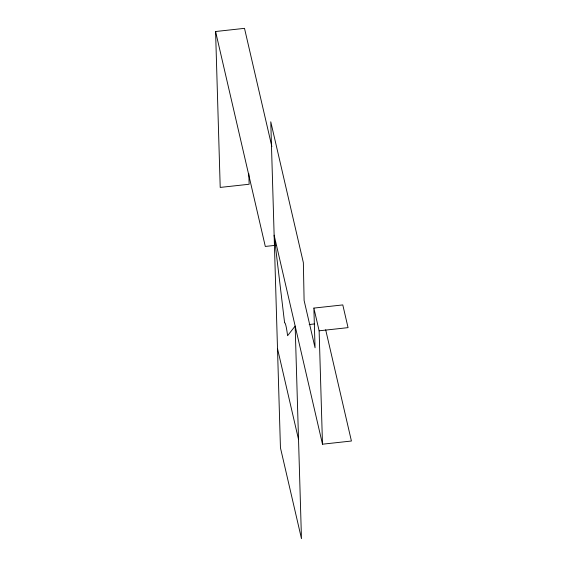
<?xml version="1.0" encoding="UTF-8"?>
<svg xmlns="http://www.w3.org/2000/svg" width="567" height="567" viewBox="0 0 567 567"><rect width="100%" height="100%" fill="white"/><g stroke="black" fill="none" stroke-linecap="round" stroke-linejoin="round"><path stroke-width="0.85" d="M248.821 173.679L249.133 184.254L220.209 187.422L215.58 31.518L244.505 28.35L271.862 146.598M275.824 245.284L265.306 246.439L215.58 31.518M313.87 308.094L342.794 304.918L348.053 327.641L319.129 330.809L313.87 308.094L315.054 347.777L304.103 300.446L303.359 262.656L270.771 121.799L280.445 447.774L301.474 538.65L295.159 326.053L287.582 335.721A14.614 1.425 83.7 0 0 284.606 322.871L274.137 235.185L322.495 444.195L351.42 441.02L325.678 329.781M309.185 324.522L314.444 323.941M277.504 348.563L298.525 439.439M319.129 330.809L322.495 444.195"/></g></svg>
